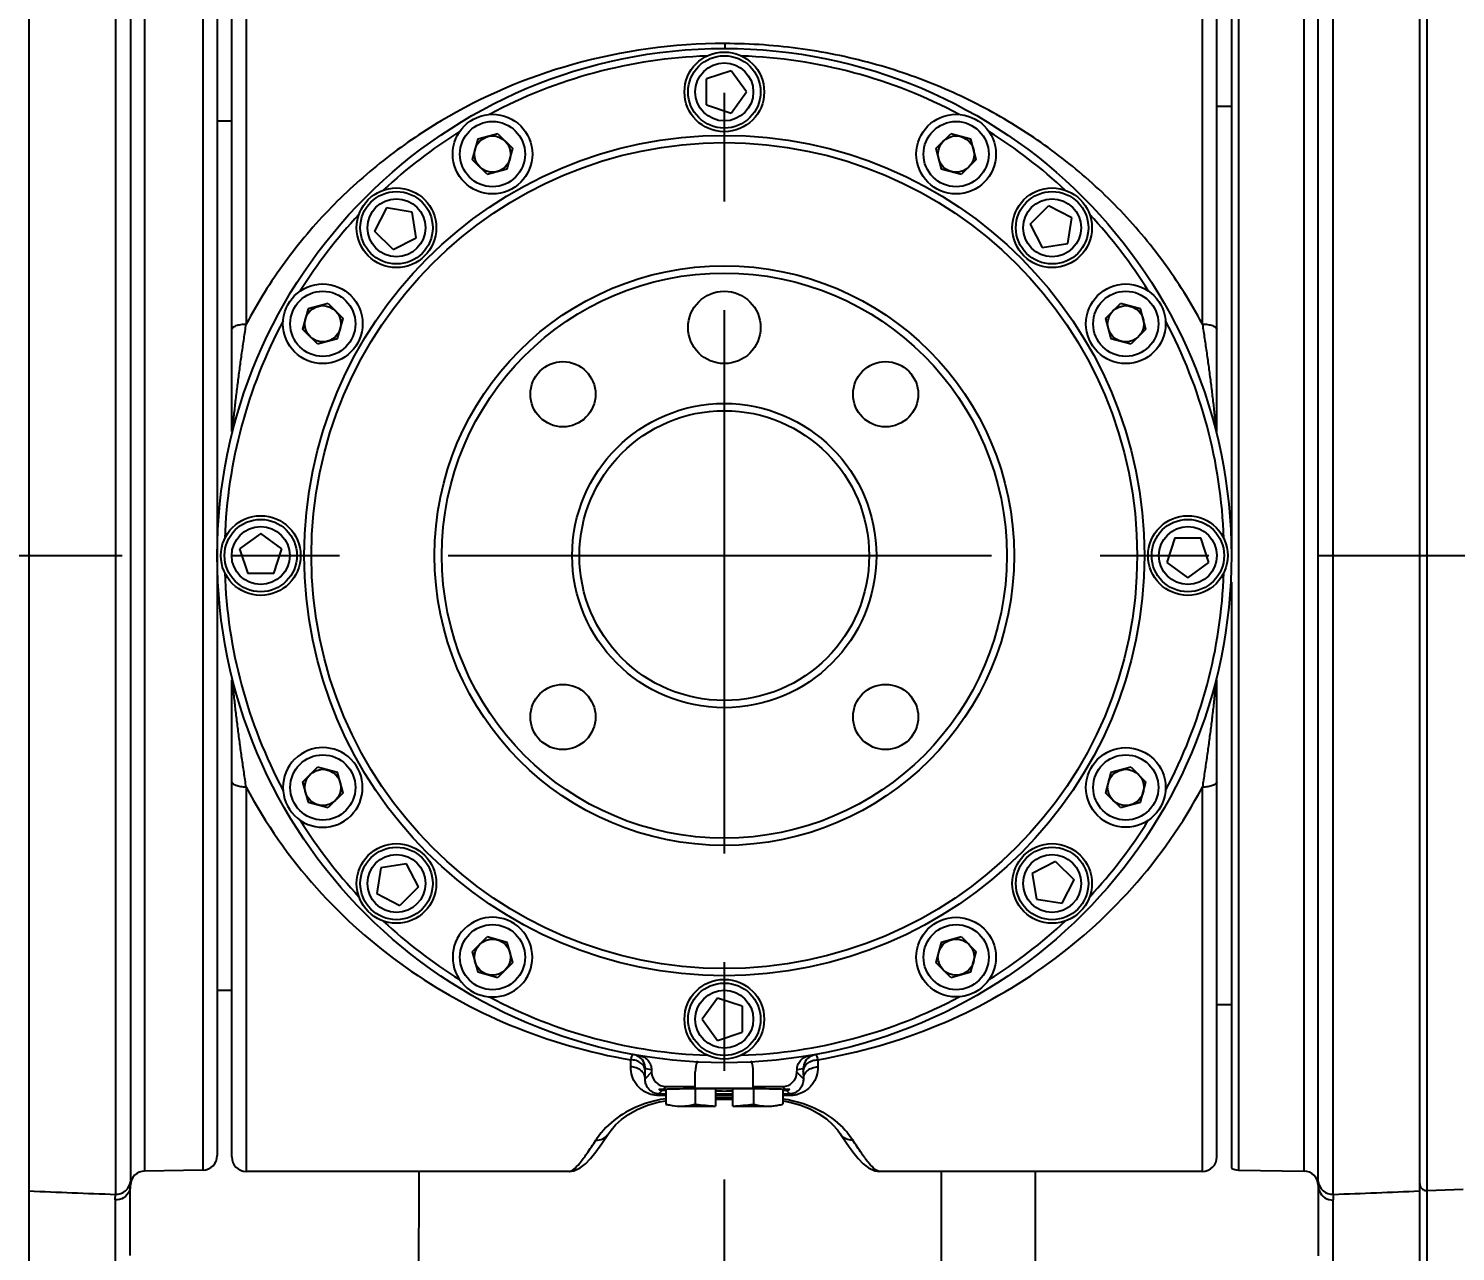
# Model space of a CAD drawing. Header units: millimetres. Extents: x 5828 to 6704, y 123 to 421.
# Drawn here: x 6461.377 to 6466.302, y 276.374 to 280.594 of the extents above; entities that cross this region are included whole.
import ezdxf

# ---------------------------------------------------------------- set-up
doc = ezdxf.new("R2010")
doc.units = ezdxf.units.MM
doc.linetypes.add('CENTER', pattern=[0.6, 0.375, -0.075, 0.075, -0.075])
for name, color, linetype in [('中心线', 7, 'Continuous'), ('外形图', 7, 'Continuous'), ('尺寸标注', 7, 'Continuous')]:
    doc.layers.add(name, color=color, linetype=linetype)
doc.styles.add('微软雅黑', font='msyh.ttc', dxfattribs={"height": 1.5})
doc.dimstyles.new('尺寸标注_1_20比例', dxfattribs={"dimtxt": 1.5, "dimasz": 1.25, "dimexe": 0.5, "dimexo": 0.4, "dimgap": 0.5, "dimtad": 1, "dimdec": 1, "dimlfac": 20, "dimdsep": 46, "dimtxsty": '微软雅黑', "dimcen": 0.09, "dimadec": 0, "dimazin": 0, "dimtp": 0.01, "dimtm": 0.01, "dimtfac": 1, "dimtdec": 1, "dimtofl": 0, "dimtmove": 0, "dimatfit": 3, "dimfxl": 1, "dimtolj": 1, "dimarcsym": 0})

# ---------------------------------------------------------------- blocks, each defined once
blk = doc.blocks.new('*D1111')
at = {"layer": 'Defpoints', "color": 0}
for p in [(6469.5568, 284.2232), (6469.5568, 273.3504), (6458.0079, 273.142)]:
    blk.add_point(p, dxfattribs=at)
at = {"layer": '尺寸标注', "color": 0, "lineweight": -2}
for p, q in [((6458.0079, 273.542), (6458.0079, 284.7232)), ((6469.5568, 273.7504), (6469.5568, 284.7232)), ((6459.2579, 284.2232), (6468.3068, 284.2232))]:
    blk.add_line(p, q, dxfattribs=at)
at = {"layer": '尺寸标注', "color": 0}
for points in [[(6459.2579, 284.4315), (6459.2579, 284.0149), (6458.0079, 284.2232)], [(6468.3068, 284.0149), (6468.3068, 284.4315), (6469.5568, 284.2232)]]:
    blk.add_solid(points, dxfattribs=at)
at = {"layer": '尺寸标注', "color": 0, "insert": (6463.7824, 285.4984), "char_height": 1.5, "attachment_point": 5, "style": '微软雅黑'}
blk.add_mtext('\\A1;\\A1;230', dxfattribs=at)
blk = doc.blocks.new('*D1112')
at = {"layer": 'Defpoints', "color": 0}
for p in [(6470.3007, 287.7393), (6457.2558, 253.3357), (6470.3007, 253.3351)]:
    blk.add_point(p, dxfattribs=at)
at = {"layer": '尺寸标注', "color": 0, "lineweight": -2}
for p, q in [((6457.2558, 253.7357), (6457.2558, 288.2393)), ((6470.3007, 253.7351), (6470.3007, 288.2393)), ((6458.5058, 287.7393), (6469.0507, 287.7393))]:
    blk.add_line(p, q, dxfattribs=at)
at = {"layer": '尺寸标注', "color": 0}
for points in [[(6458.5058, 287.9476), (6458.5058, 287.5309), (6457.2558, 287.7393)], [(6469.0507, 287.5309), (6469.0507, 287.9476), (6470.3007, 287.7393)]]:
    blk.add_solid(points, dxfattribs=at)
at = {"layer": '尺寸标注', "color": 0, "insert": (6463.8528, 289.0144), "char_height": 1.5, "attachment_point": 5, "style": '微软雅黑'}
blk.add_mtext('\\A1;\\A1;260', dxfattribs=at)

msp = doc.modelspace()

# ---------------------------------------------------------------- linework, layer by layer
at = {"layer": '中心线', "linetype": 'CENTER', "ltscale": 5}
for p, q in [((6463.7783, 282.6219), (6463.7783, 231.8724)), ((6456.8255, 278.7753), (6471.1438, 278.7753))]:
    msp.add_line(p, q, dxfattribs=at)
at = {"layer": '外形图', "color": 7, "linetype": 'Continuous'}
for p, q in [((6461.3783, 281.4651), (6461.3783, 276.0855)), ((6466.1783, 276.0855), (6466.1783, 281.4651)), ((6466.2043, 276.0887), (6466.2043, 281.4619)), ((6461.6768, 280.9794), (6461.6771, 276.5712)), ((6462.1283, 281.0003), (6462.1283, 279.5744)), ((6465.8794, 276.5712), (6465.8794, 280.9794)), ((6461.7286, 280.9262), (6461.7286, 276.6152)), ((6462.0283, 280.9205), (6462.0283, 276.7047)), ((6462.0783, 279.2035), (6462.0783, 280.9503)), ((6465.8279, 276.6152), (6465.8279, 280.9354)), ((6461.7774, 280.8821), (6461.7774, 276.6512)), ((6461.9792, 276.6547), (6461.9792, 280.879)), ((6465.4283, 279.5744), (6465.4283, 280.9003)), ((6465.5283, 280.8888), (6465.5283, 278.7753)), ((6465.5524, 280.8955), (6465.5524, 276.6551)), ((6465.7792, 276.6512), (6465.7792, 280.8994)), ((6465.4783, 279.2035), (6465.4783, 280.8503)), ((6463.8019, 280.4481), (6463.7163, 280.4203)), ((6463.7163, 280.3303), (6463.7163, 280.4203)), ((6463.8548, 280.3753), (6463.8019, 280.4481)), ((6463.8019, 280.3025), (6463.8548, 280.3753)), ((6463.7163, 280.3303), (6463.8019, 280.3025)), ((6465.5283, 280.3253), (6465.4783, 280.3253)), ((6462.0283, 280.2753), (6462.0783, 280.2753)), ((6462.997, 280.2306), (6462.9273, 280.212)), ((6462.997, 280.2306), (6463.048, 280.1796)), ((6464.5086, 280.1796), (6464.5596, 280.2306)), ((6464.6293, 280.212), (6464.5596, 280.2306)), ((6462.9273, 280.212), (6462.9086, 280.1423)), ((6463.0293, 280.1099), (6463.048, 280.1796)), ((6464.5086, 280.1796), (6464.5273, 280.1099)), ((6464.648, 280.1423), (6464.6293, 280.212)), ((6462.9596, 280.0912), (6462.9086, 280.1423)), ((6464.648, 280.1423), (6464.597, 280.0912)), ((6462.9596, 280.0912), (6463.0293, 280.1099)), ((6464.5273, 280.1099), (6464.597, 280.0912)), ((6462.6122, 279.9749), (6462.5713, 279.8947)), ((6462.7011, 279.9608), (6462.6122, 279.9749)), ((6464.834, 279.9186), (6464.8977, 279.9823)), ((6464.9779, 279.9414), (6464.8977, 279.9823)), ((6462.7151, 279.8719), (6462.7011, 279.9608)), ((6464.9638, 279.8525), (6464.9779, 279.9414)), ((6462.6349, 279.8311), (6462.5713, 279.8947)), ((6464.834, 279.9186), (6464.8749, 279.8385)), ((6462.6349, 279.8311), (6462.7151, 279.8719)), ((6464.8749, 279.8385), (6464.9638, 279.8525)), ((6462.4113, 279.645), (6462.3416, 279.6263)), ((6462.4113, 279.645), (6462.4624, 279.594)), ((6465.0942, 279.594), (6465.1452, 279.645)), ((6465.215, 279.6263), (6465.1452, 279.645)), ((6462.3416, 279.6263), (6462.3229, 279.5566)), ((6462.4437, 279.5243), (6462.4624, 279.594)), ((6465.0942, 279.594), (6465.1129, 279.5243)), ((6465.2336, 279.5566), (6465.215, 279.6263)), ((6462.374, 279.5056), (6462.3229, 279.5566)), ((6465.2336, 279.5566), (6465.1826, 279.5056)), ((6462.374, 279.5056), (6462.4437, 279.5243)), ((6465.1129, 279.5243), (6465.1826, 279.5056)), ((6462.1783, 278.8519), (6462.1055, 278.799)), ((6462.2511, 278.799), (6462.1783, 278.8519)), ((6462.1055, 278.799), (6462.1333, 278.7134)), ((6462.2233, 278.7134), (6462.2511, 278.799)), ((6465.3333, 278.8372), (6465.3055, 278.7516)), ((6465.3333, 278.8372), (6465.4233, 278.8372)), ((6465.4511, 278.7516), (6465.4233, 278.8372)), ((6465.3055, 278.7516), (6465.3783, 278.6987)), ((6465.3783, 278.6987), (6465.4511, 278.7516)), ((6462.2233, 278.7134), (6462.1333, 278.7134)), ((6465.5283, 278.6839), (6465.5283, 276.6618)), ((6462.0783, 276.7003), (6462.0783, 278.3471)), ((6465.4783, 276.7003), (6465.4783, 278.347)), ((6462.3229, 277.994), (6462.374, 278.045)), ((6462.4437, 278.0263), (6462.374, 278.045)), ((6462.4624, 277.9566), (6462.4437, 278.0263)), ((6465.1129, 278.0263), (6465.0942, 277.9566)), ((6465.1826, 278.045), (6465.1129, 278.0263)), ((6465.1826, 278.045), (6465.2336, 277.994)), ((6462.1283, 277.9762), (6462.1283, 276.6503)), ((6462.3229, 277.994), (6462.3416, 277.9243)), ((6462.4624, 277.9566), (6462.4113, 277.9056)), ((6465.1452, 277.9056), (6465.0942, 277.9566)), ((6465.215, 277.9243), (6465.2336, 277.994)), ((6465.4283, 276.6503), (6465.4283, 277.9762)), ((6462.3416, 277.9243), (6462.4113, 277.9056)), ((6465.1452, 277.9056), (6465.215, 277.9243)), ((6462.6817, 277.7121), (6462.5928, 277.6981)), ((6462.7225, 277.632), (6462.6817, 277.7121)), ((6464.9216, 277.7195), (6464.8414, 277.6787)), ((6464.9216, 277.7195), (6464.9853, 277.6559)), ((6462.5928, 277.6981), (6462.5787, 277.6092)), ((6464.8414, 277.6787), (6464.8555, 277.5898)), ((6462.7225, 277.632), (6462.6589, 277.5683)), ((6464.9444, 277.5757), (6464.9853, 277.6559)), ((6462.5787, 277.6092), (6462.6589, 277.5683)), ((6464.8555, 277.5898), (6464.9444, 277.5757)), ((6462.9086, 277.4083), (6462.9596, 277.4594)), ((6463.0293, 277.4407), (6462.9596, 277.4594)), ((6463.048, 277.371), (6463.0293, 277.4407)), ((6464.5273, 277.4407), (6464.5086, 277.371)), ((6464.597, 277.4594), (6464.5273, 277.4407)), ((6464.597, 277.4594), (6464.648, 277.4083)), ((6462.9086, 277.4083), (6462.9273, 277.3386)), ((6463.048, 277.371), (6462.997, 277.3199)), ((6464.5596, 277.3199), (6464.5086, 277.371)), ((6464.6293, 277.3386), (6464.648, 277.4083)), ((6462.9273, 277.3386), (6462.997, 277.3199)), ((6464.5596, 277.3199), (6464.6293, 277.3386)), ((6462.0283, 277.2753), (6462.0783, 277.2753)), ((6463.7546, 277.2481), (6463.7017, 277.1753)), ((6463.8402, 277.2203), (6463.7546, 277.2481)), ((6463.8402, 277.2203), (6463.8402, 277.1303)), ((6465.5283, 277.2253), (6465.4783, 277.2253)), ((6463.7017, 277.1753), (6463.7546, 277.1025)), ((6463.7546, 277.1025), (6463.8402, 277.1303)), ((6463.4554, 277.0108), (6463.4554, 277.0356)), ((6464.1011, 277.0356), (6464.1012, 277.0104)), ((6463.5053, 276.9701), (6463.5055, 276.9955)), ((6463.5274, 276.9926), (6463.5053, 276.9701)), ((6463.5059, 277.0053), (6463.5273, 277.0015)), ((6463.5273, 277.0015), (6463.5274, 276.9926)), ((6463.6783, 276.9365), (6463.6783, 276.9935)), ((6463.8783, 276.9365), (6463.8783, 276.9935)), ((6464.0291, 276.9926), (6464.0293, 277.0015)), ((6464.0513, 276.9701), (6464.0291, 276.9926)), ((6464.0293, 277.0015), (6464.0507, 277.0053)), ((6464.051, 276.9955), (6464.0513, 276.9701)), ((6463.5525, 276.9181), (6463.5646, 276.9305)), ((6463.5672, 276.9331), (6463.5774, 276.9435)), ((6463.5762, 276.9334), (6463.5762, 276.8826)), ((6463.5774, 276.9435), (6463.6783, 276.9435)), ((6463.6772, 276.9352), (6463.6772, 276.8826)), ((6463.8783, 276.9365), (6463.6783, 276.9365)), ((6463.7483, 276.9356), (6463.7483, 276.876)), ((6463.8083, 276.876), (6463.8083, 276.9356)), ((6463.8783, 276.9435), (6463.9792, 276.9435)), ((6463.8793, 276.9352), (6463.8793, 276.8826)), ((6463.9792, 276.9435), (6463.9894, 276.9331)), ((6463.9804, 276.9334), (6463.9804, 276.8826)), ((6463.9919, 276.9305), (6464.0041, 276.9181)), ((6463.5525, 276.9181), (6463.5525, 276.912)), ((6463.5525, 276.9181), (6463.5762, 276.9181)), ((6463.5762, 276.912), (6463.5525, 276.912)), ((6463.5533, 276.8902), (6463.5762, 276.8938)), ((6463.6267, 276.8753), (6463.7483, 276.8753)), ((6463.6764, 276.8823), (6463.6772, 276.8826)), ((6463.6772, 276.8826), (6463.6791, 276.8823)), ((6463.6772, 276.8826), (6463.6791, 276.8823)), ((6463.7483, 276.9181), (6463.8083, 276.9181)), ((6463.8083, 276.912), (6463.7483, 276.912)), ((6463.7483, 276.9048), (6463.8083, 276.9048)), ((6463.8083, 276.8988), (6463.7483, 276.8988)), ((6463.8083, 276.8753), (6463.9298, 276.8753)), ((6463.8775, 276.8823), (6463.8793, 276.8826)), ((6463.8775, 276.8823), (6463.8793, 276.8826)), ((6463.9804, 276.9181), (6464.0041, 276.9181)), ((6464.0041, 276.912), (6463.9804, 276.912)), ((6464.0041, 276.912), (6464.0041, 276.9181)), ((6463.377, 276.7786), (6463.377, 276.7786)), ((6464.1796, 276.7786), (6464.1796, 276.7786)), ((6461.9792, 276.6547), (6461.7774, 276.6512)), ((6463.2433, 276.6503), (6462.1283, 276.6503)), ((6462.7243, 276.2091), (6462.725, 276.6503)), ((6465.4283, 276.6503), (6464.3133, 276.6503)), ((6464.5283, 276.1907), (6464.5283, 276.6503)), ((6464.8508, 276.6503), (6464.8517, 276.2078)), ((6465.5524, 276.6551), (6465.7792, 276.6512)), ((6461.7283, 276.6029), (6461.7284, 276.6051)), ((6461.7283, 276.6015), (6461.7283, 276.6029)), ((6461.7283, 276.3605), (6461.7283, 276.6015)), ((6465.8282, 276.6051), (6465.8283, 276.6029)), ((6465.8283, 276.6029), (6465.8283, 276.6015)), ((6465.8283, 276.6014), (6465.8283, 276.3584)), ((6466.2043, 276.5839), (6466.3287, 276.5893)), ((6461.6765, 276.5517), (6461.6771, 276.5712)), ((6461.6765, 276.5518), (6461.6765, 276.3106)), ((6465.8794, 276.5712), (6465.8801, 276.5517)), ((6465.8801, 276.3084), (6465.8801, 276.5516))]:
    msp.add_line(p, q, dxfattribs=at)
for points in [[(6463.377, 276.7786), (6463.3873, 276.793), (6463.4031, 276.8108), (6463.4231, 276.8289), (6463.4478, 276.8468), (6463.4777, 276.8637), (6463.5129, 276.8785), (6463.5533, 276.8902)], [(6463.9804, 276.8938), (6463.9996, 276.8909), (6464.0392, 276.8801), (6464.0745, 276.8658), (6464.1049, 276.8492), (6464.1306, 276.8312), (6464.1517, 276.8126), (6464.1686, 276.7939), (6464.1796, 276.7786)], [(6463.2433, 276.6503), (6463.259, 276.6523), (6463.2812, 276.6624), (6463.2988, 276.6763), (6463.316, 276.6944), (6463.3348, 276.7178), (6463.3559, 276.7471), (6463.377, 276.7786)], [(6464.1796, 276.7786), (6464.2008, 276.7469), (6464.2219, 276.7176), (6464.2407, 276.6943), (6464.2579, 276.6763), (6464.2754, 276.6623), (6464.2977, 276.6523), (6464.3133, 276.6503)]]:
    msp.add_lwpolyline(points, dxfattribs=at)
for centre, radius in [((6463.7783, 278.7753), 1.75), ((6463.7783, 280.3753), 0.1375), ((6463.7783, 280.3753), 0.125), ((6463.7783, 280.3753), 0.1), ((6462.9783, 280.1609), 0.1375), ((6462.9783, 280.1609), 0.1125), ((6464.5783, 280.1609), 0.1375), ((6464.5783, 280.1609), 0.1125), ((6463.7783, 278.7753), 1.45), ((6462.9783, 280.1609), 0.0625), ((6464.5783, 280.1609), 0.0625), ((6463.7783, 278.7753), 1.425), ((6462.6469, 279.9067), 0.1375), ((6462.6469, 279.9067), 0.125), ((6464.9097, 279.9067), 0.1375), ((6464.9097, 279.9067), 0.125), ((6462.6469, 279.9067), 0.1), ((6464.9097, 279.9067), 0.1), ((6463.7783, 278.7753), 1), ((6463.7783, 278.7753), 0.975), ((6462.3926, 279.5753), 0.1375), ((6462.3926, 279.5753), 0.1125), ((6463.7783, 279.5628), 0.125), ((6465.1639, 279.5753), 0.1375), ((6465.1639, 279.5753), 0.1125), ((6462.3926, 279.5753), 0.0625), ((6465.1639, 279.5753), 0.0625), ((6463.2214, 279.3321), 0.1125), ((6464.3351, 279.3321), 0.1125), ((6463.7783, 278.7753), 0.525), ((6463.7783, 278.7753), 0.5), ((6462.1783, 278.7753), 0.1375), ((6462.1783, 278.7753), 0.125), ((6465.3783, 278.7753), 0.1375), ((6465.3783, 278.7753), 0.125), ((6462.1783, 278.7753), 0.1), ((6465.3783, 278.7753), 0.1), ((6463.2214, 278.2185), 0.1125), ((6464.3351, 278.2185), 0.1125), ((6465.1639, 277.9753), 0.1375), ((6462.3926, 277.9753), 0.1125), ((6465.1639, 277.9753), 0.1125), ((6462.3926, 277.9753), 0.0625), ((6465.1639, 277.9753), 0.0625), ((6462.6469, 277.6439), 0.1375), ((6462.6469, 277.6439), 0.125), ((6464.9097, 277.6439), 0.1375), ((6464.9097, 277.6439), 0.125), ((6462.6469, 277.6439), 0.1), ((6464.9097, 277.6439), 0.1), ((6464.5783, 277.3897), 0.1375), ((6462.9783, 277.3897), 0.1125), ((6464.5783, 277.3897), 0.1125), ((6462.9783, 277.3897), 0.0625), ((6464.5783, 277.3897), 0.0625), ((6463.7783, 277.1753), 0.1375), ((6463.7783, 277.1753), 0.125), ((6463.7783, 277.1753), 0.1)]:
    msp.add_circle(centre, radius, dxfattribs=at)
for centre, radius, start, end in [((6463.7783, 278.7753), 1.725, 91.9757, 118.0244), ((6463.7783, 278.7753), 1.725, 61.9756, 88.0246), ((6463.7783, 278.7753), 1.725, 121.9756, 133.0247), ((6463.7783, 278.7753), 1.725, 46.9758, 58.0244), ((6463.7783, 278.7753), 1.725, 136.9757, 148.0244), ((6463.7783, 278.7753), 1.725, 31.9756, 43.0247), ((6463.7783, 278.7753), 1.725, 151.9756, 178.0246), ((6463.7783, 278.7753), 1.725, 1.9757, 28.0244), ((6463.7783, 278.7753), 1.725, 181.9757, 208.0244), ((6463.7783, 278.7753), 1.725, 331.9756, 358.0246), ((6462.3926, 277.9753), 0.1375, 135, 134.7329), ((6463.7783, 278.7753), 1.725, 211.9756, 223.0247), ((6463.7783, 278.7753), 1.725, 316.9757, 328.0244), ((6463.7783, 278.7753), 1.725, 226.9758, 238.0244), ((6462.9783, 277.3897), 0.1375, 135, 134.7329), ((6463.7783, 278.7753), 1.725, 301.9756, 313.0247), ((6463.7783, 278.7753), 1.725, 241.9756, 268.0246), ((6463.7783, 278.7753), 1.725, 271.9757, 298.0244), ((6463.456, 277.0042), 0.05, 1.2037, 59.8046), ((6463.7783, 276.9935), 0.1, 157.5902, 180), ((6463.7783, 276.9935), 0.1, 0, 22.4104), ((6464.1005, 277.0042), 0.05, 120.2036, 178.7963), ((6463.6114, 277.1277), 0.2539, 282.8269, 284.8313), ((6463.9459, 277.1303), 0.2566, 254.9693, 256.4245), ((6463.9457, 277.1309), 0.2571, 256.481, 257.2016), ((6463.9297, 277.0425), 0.1672, 270.0362, 275.7772), ((6461.9783, 276.7047), 0.05, 271, 0), ((6462.1283, 276.7003), 0.05, 180, 270), ((6465.4283, 276.7003), 0.05, 270, 0), ((6461.7783, 276.6012), 0.05, 91, 177.9777), ((6465.5533, 276.7051), 0.05, 240, 269), ((6465.7783, 276.6012), 0.05, 2.0223, 89), ((6463.6662, 331.6047), 55.0695, 267.61891, 267.93009), ((6463.8904, 331.6047), 55.0695, 272.06991, 272.38109)]:
    msp.add_arc(centre, radius, start, end, dxfattribs=at)
for centre, major_axis, ratio, start_param, end_param in [((6463.5774, 276.9935), (0.0351, 0.0357), 0.999701, -3.918115, -2.365071), ((6463.9791, 276.9935), (-0.0351, 0.0357), 0.999701, -3.918115, -2.365071), ((6463.7783, 276.9317), (0.225, 0), 0.017455, -2.822763, -2.702588), ((6463.7783, 276.9317), (0.225, 0), 0.017455, 6.636317, 9.071646), ((6463.7783, 276.9317), (0.225, 0), 0.017455, -1.705583, -1.436009), ((6463.7783, 276.9317), (0.225, 0), 0.017455, -0.439005, -0.318829)]:
    msp.add_ellipse(centre, major_axis=major_axis, ratio=ratio, start_param=start_param, end_param=end_param, dxfattribs=at)
for points, knots in [([(6463.7802, 280.5422), (6463.6035, 280.5423), (6463.2602, 280.4955), (6462.8676, 280.3275), (6462.598, 280.1426), (6462.4165, 279.9792), (6462.2565, 279.79), (6462.1677, 279.6487), (6462.1283, 279.5744)], [0, 0, 0, 0, 0.264099, 0.510416, 0.630758, 0.751552, 0.87427, 1, 1, 1, 1]), ([(6463.7802, 280.5422), (6463.7802, 280.5397), (6463.7802, 280.5363), (6463.7802, 280.5322), (6463.7802, 280.5298), (6463.7801, 280.5279), (6463.7802, 280.5265), (6463.78, 280.5259), (6463.7802, 280.5253), (6463.7801, 280.5253)], [0, 0, 0, 0, 0.430176, 0.602382, 0.744473, 0.855788, 0.935718, 0.983872, 1, 1, 1, 1]), ([(6465.4283, 279.5744), (6465.3889, 279.6485), (6465.3003, 279.7896), (6465.1407, 279.9786), (6464.9596, 280.1418), (6464.7593, 280.2794), (6464.5404, 280.3912), (6464.3024, 280.4757), (6464.047, 280.5295), (6463.8701, 280.5421), (6463.7802, 280.5422)], [0, 0, 0, 0, 0.125606, 0.248208, 0.368886, 0.489104, 0.61067, 0.735637, 0.865643, 1, 1, 1, 1]), ([(6462.0783, 279.5556), (6462.0783, 279.5583), (6462.0813, 279.5626), (6462.087, 279.5663), (6462.0959, 279.5703), (6462.1099, 279.5735), (6462.1219, 279.5744), (6462.1283, 279.5744)], [0, 0, 0, 0, 0.143961, 0.243825, 0.364783, 0.660517, 1, 1, 1, 1]), ([(6462.0798, 279.1966), (6462.0799, 279.1972), (6462.0801, 279.199), (6462.0806, 279.2037), (6462.0814, 279.2112), (6462.0824, 279.2213), (6462.0839, 279.236), (6462.0859, 279.2551), (6462.0884, 279.2786), (6462.0911, 279.3025), (6462.0949, 279.3349), (6462.0999, 279.3756), (6462.1065, 279.4248), (6462.1134, 279.4743), (6462.1207, 279.5242), (6462.1256, 279.5576), (6462.1283, 279.5744)], [0, 0, 0, 0, 0.00495, 0.013715, 0.03744, 0.064594, 0.093494, 0.153893, 0.216163, 0.279464, 0.343416, 0.472576, 0.602898, 0.734183, 0.866481, 1, 1, 1, 1]), ([(6465.4283, 279.5744), (6465.431, 279.5576), (6465.4359, 279.5242), (6465.4432, 279.4743), (6465.4501, 279.4248), (6465.4566, 279.3756), (6465.4617, 279.3349), (6465.4655, 279.3025), (6465.4681, 279.2786), (6465.4707, 279.2551), (6465.4727, 279.236), (6465.4742, 279.2213), (6465.4752, 279.2112), (6465.476, 279.2037), (6465.4765, 279.199), (6465.4767, 279.1972), (6465.4768, 279.1966)], [0, 0, 0, 0, 0.133521, 0.265823, 0.397109, 0.527429, 0.656588, 0.720542, 0.783845, 0.846119, 0.906525, 0.935418, 0.962576, 0.986283, 0.995091, 1, 1, 1, 1]), ([(6465.4283, 279.5744), (6465.4347, 279.5744), (6465.4467, 279.5735), (6465.4606, 279.5703), (6465.4696, 279.5663), (6465.4753, 279.5626), (6465.4783, 279.5583), (6465.4783, 279.5556)], [0, 0, 0, 0, 0.33937, 0.635053, 0.756047, 0.855979, 1, 1, 1, 1]), ([(6462.1283, 277.9762), (6462.1256, 277.993), (6462.1207, 278.0264), (6462.1133, 278.0763), (6462.1065, 278.1258), (6462.0999, 278.175), (6462.0949, 278.2157), (6462.0911, 278.2481), (6462.0884, 278.272), (6462.0859, 278.2955), (6462.0839, 278.3146), (6462.0824, 278.3293), (6462.0814, 278.3394), (6462.0806, 278.3469), (6462.0801, 278.3516), (6462.0799, 278.3534), (6462.0798, 278.354)], [0, 0, 0, 0, 0.133521, 0.265824, 0.39711, 0.527429, 0.656589, 0.720543, 0.783847, 0.84612, 0.906526, 0.93542, 0.962577, 0.986289, 0.99508, 1, 1, 1, 1]), ([(6465.4768, 278.354), (6465.4767, 278.3534), (6465.4765, 278.3516), (6465.476, 278.3469), (6465.4752, 278.3394), (6465.4742, 278.3293), (6465.4727, 278.3146), (6465.4707, 278.2955), (6465.4681, 278.272), (6465.4655, 278.2481), (6465.4617, 278.2157), (6465.4566, 278.175), (6465.4501, 278.1258), (6465.4432, 278.0763), (6465.4359, 278.0264), (6465.431, 277.993), (6465.4283, 277.9762)], [0, 0, 0, 0, 0.004903, 0.013726, 0.037435, 0.064596, 0.093495, 0.153897, 0.216166, 0.279467, 0.343418, 0.472576, 0.602898, 0.734183, 0.866482, 1, 1, 1, 1]), ([(6462.1283, 277.9762), (6462.1219, 277.9762), (6462.1099, 277.9771), (6462.0959, 277.9803), (6462.087, 277.9843), (6462.0813, 277.988), (6462.0783, 277.9923), (6462.0783, 277.995)], [0, 0, 0, 0, 0.33937, 0.635053, 0.756047, 0.855979, 1, 1, 1, 1]), ([(6462.1283, 277.9762), (6462.1946, 277.8514), (6462.3559, 277.6207), (6462.6694, 277.3421), (6463.0393, 277.1383), (6463.3131, 277.0596), (6463.4554, 277.0356)], [0, 0, 0, 0, 0.252201, 0.496775, 0.74232, 1, 1, 1, 1]), ([(6464.1011, 277.0356), (6464.2435, 277.0597), (6464.5173, 277.1383), (6464.8871, 277.3421), (6465.2006, 277.6206), (6465.362, 277.8514), (6465.4283, 277.9762)], [0, 0, 0, 0, 0.257685, 0.503204, 0.747753, 1, 1, 1, 1]), ([(6465.4783, 277.995), (6465.4783, 277.9923), (6465.4753, 277.988), (6465.4696, 277.9843), (6465.4607, 277.9803), (6465.4467, 277.9771), (6465.4347, 277.9762), (6465.4283, 277.9762)], [0, 0, 0, 0, 0.143961, 0.243825, 0.364783, 0.660517, 1, 1, 1, 1]), ([(6463.4555, 277.0355), (6463.4563, 277.0382), (6463.4576, 277.0429), (6463.4599, 277.0487), (6463.4619, 277.0525), (6463.4641, 277.0537), (6463.4649, 277.0536)], [0, 0, 0, 0, 0.396869, 0.69315, 0.887352, 1, 1, 1, 1]), ([(6463.5055, 276.9955), (6463.5054, 277.0008), (6463.5023, 277.0118), (6463.4908, 277.025), (6463.4745, 277.0335), (6463.4619, 277.0355), (6463.4555, 277.0355)], [0, 0, 0, 0, 0.226678, 0.46799, 0.727896, 1, 1, 1, 1]), ([(6463.4856, 277.0499), (6463.4913, 277.049), (6463.5024, 277.0451), (6463.516, 277.0339), (6463.5249, 277.0188), (6463.5272, 277.0073), (6463.5273, 277.0015)], [0, 0, 0, 0, 0.250005, 0.500001, 0.749996, 1, 1, 1, 1]), ([(6464.0293, 277.0015), (6464.0294, 277.0073), (6464.0316, 277.0188), (6464.0406, 277.0339), (6464.0542, 277.0451), (6464.0653, 277.049), (6464.0709, 277.0499)], [0, 0, 0, 0, 0.250004, 0.499999, 0.749995, 1, 1, 1, 1]), ([(6464.051, 276.9955), (6464.0512, 277.0008), (6464.0543, 277.0118), (6464.0658, 277.025), (6464.0821, 277.0335), (6464.0947, 277.0355), (6464.101, 277.0355)], [0, 0, 0, 0, 0.226678, 0.46799, 0.727896, 1, 1, 1, 1]), ([(6464.0917, 277.0536), (6464.0925, 277.0537), (6464.0946, 277.0525), (6464.0966, 277.0487), (6464.099, 277.0429), (6464.1003, 277.0382), (6464.101, 277.0355)], [0, 0, 0, 0, 0.112656, 0.30684, 0.603112, 1, 1, 1, 1]), ([(6463.5525, 276.912), (6463.5432, 276.912), (6463.5261, 276.9144), (6463.4986, 276.9262), (6463.4744, 276.9476), (6463.4585, 276.9785), (6463.4552, 277.0002), (6463.4553, 277.0108)], [0, 0, 0, 0, 0.180104, 0.333153, 0.579648, 0.793282, 1, 1, 1, 1]), ([(6463.5053, 276.9701), (6463.5052, 276.9755), (6463.5021, 276.9866), (6463.4906, 277), (6463.4743, 277.0087), (6463.4617, 277.0108), (6463.4553, 277.0108)], [0, 0, 0, 0, 0.228322, 0.470213, 0.729415, 1, 1, 1, 1]), ([(6463.5525, 276.9181), (6463.5463, 276.9181), (6463.536, 276.9202), (6463.5222, 276.9284), (6463.5122, 276.9399), (6463.5062, 276.9549), (6463.5052, 276.9651), (6463.5053, 276.9701)], [0, 0, 0, 0, 0.23797, 0.387296, 0.61213, 0.807922, 1, 1, 1, 1]), ([(6463.5055, 276.9955), (6463.5055, 276.9969), (6463.5056, 276.9993), (6463.5056, 277.0021), (6463.5057, 277.0037), (6463.5057, 277.0046), (6463.5058, 277.005), (6463.5058, 277.0053), (6463.5059, 277.0053)], [0, 0, 0, 0, 0.427921, 0.74251, 0.854327, 0.934748, 0.983205, 1, 1, 1, 1]), ([(6464.1012, 277.0104), (6464.1008, 276.9998), (6464.099, 276.9837), (6464.0905, 276.9639), (6464.078, 276.9439), (6464.058, 276.9261), (6464.0348, 276.9163), (6464.0181, 276.9126), (6464.0089, 276.9118), (6464.0041, 276.912)], [0, 0, 0, 0, 0.206113, 0.311085, 0.42015, 0.666197, 0.819158, 0.906992, 1, 1, 1, 1]), ([(6464.0513, 276.9701), (6464.0514, 276.9651), (6464.0504, 276.9549), (6464.0443, 276.9399), (6464.0344, 276.9284), (6464.0206, 276.9202), (6464.0103, 276.9181), (6464.0041, 276.9181)], [0, 0, 0, 0, 0.192078, 0.38787, 0.612708, 0.762051, 1, 1, 1, 1]), ([(6464.0507, 277.0053), (6464.0507, 277.0053), (6464.0508, 277.005), (6464.0508, 277.0046), (6464.0509, 277.0037), (6464.051, 277.0021), (6464.051, 276.9993), (6464.051, 276.9969), (6464.051, 276.9955)], [0, 0, 0, 0, 0.016824, 0.065319, 0.145739, 0.257516, 0.572019, 1, 1, 1, 1]), ([(6464.0513, 276.9701), (6464.0514, 276.9755), (6464.0545, 276.9866), (6464.0659, 277), (6464.0823, 277.0087), (6464.0949, 277.0108), (6464.1012, 277.0108)], [0, 0, 0, 0, 0.228322, 0.470213, 0.729415, 1, 1, 1, 1]), ([(6463.5672, 276.9331), (6463.5652, 276.933), (6463.5618, 276.9329), (6463.5571, 276.9334), (6463.5551, 276.9334), (6463.5533, 276.9336), (6463.5533, 276.9333)], [0, 0, 0, 0, 0.432996, 0.746161, 0.935051, 1, 1, 1, 1]), ([(6463.5533, 276.9333), (6463.5533, 276.933), (6463.5546, 276.9326), (6463.5564, 276.9317), (6463.5602, 276.9309), (6463.563, 276.9306), (6463.5646, 276.9305)], [0, 0, 0, 0, 0.075935, 0.270409, 0.579815, 1, 1, 1, 1]), ([(6464.0033, 276.9333), (6464.0033, 276.9336), (6464.0015, 276.9334), (6463.9995, 276.9334), (6463.9948, 276.9329), (6463.9914, 276.933), (6463.9894, 276.9331)], [0, 0, 0, 0, 0.064932, 0.253863, 0.56703, 1, 1, 1, 1]), ([(6463.9919, 276.9305), (6463.9936, 276.9306), (6463.9964, 276.9309), (6464.0001, 276.9317), (6464.0019, 276.9326), (6464.0033, 276.933), (6464.0033, 276.9333)], [0, 0, 0, 0, 0.420098, 0.729448, 0.923957, 1, 1, 1, 1]), ([(6463.5761, 276.9009), (6463.528, 276.8942), (6463.4483, 276.868), (6463.383, 276.8169), (6463.3609, 276.7924)], [0, 0, 0, 0, 0.595384, 1, 1, 1, 1]), ([(6463.5762, 276.8826), (6463.5804, 276.8814), (6463.5969, 276.8774), (6463.614, 276.8753), (6463.6267, 276.8753)], [0, 0, 0, 0, 0.25318, 1, 1, 1, 1]), ([(6463.6267, 276.8753), (6463.637, 276.8753), (6463.6509, 276.8767), (6463.6644, 276.8794), (6463.6678, 276.8802)], [0, 0, 0, 0, 0.747686, 1, 1, 1, 1]), ([(6463.8888, 276.8802), (6463.8922, 276.8794), (6463.9057, 276.8767), (6463.9195, 276.8753), (6463.9298, 276.8753)], [0, 0, 0, 0, 0.252313, 1, 1, 1, 1]), ([(6463.9805, 276.9009), (6464.0285, 276.8942), (6464.1083, 276.868), (6464.1736, 276.8169), (6464.1957, 276.7924)], [0, 0, 0, 0, 0.595389, 1, 1, 1, 1]), ([(6463.3609, 276.7924), (6463.3583, 276.7895), (6463.349, 276.7787), (6463.3406, 276.7671), (6463.335, 276.7584)], [0, 0, 0, 0, 0.272129, 1, 1, 1, 1]), ([(6463.335, 276.7584), (6463.3432, 276.7579), (6463.3598, 276.7608), (6463.3726, 276.772), (6463.377, 276.7786)], [0, 0, 0, 0, 0.507822, 1, 1, 1, 1]), ([(6464.2216, 276.7584), (6464.2134, 276.7579), (6464.1968, 276.7608), (6464.1839, 276.772), (6464.1796, 276.7786)], [0, 0, 0, 0, 0.507822, 1, 1, 1, 1]), ([(6464.1957, 276.7924), (6464.1983, 276.7895), (6464.2076, 276.7787), (6464.216, 276.7671), (6464.2216, 276.7584)], [0, 0, 0, 0, 0.272119, 1, 1, 1, 1]), ([(6463.2433, 276.6503), (6463.2455, 276.6503), (6463.2509, 276.6521), (6463.2632, 276.6608), (6463.2815, 276.6809), (6463.3069, 276.715), (6463.325, 276.7426), (6463.335, 276.7584)], [0, 0, 0, 0, 0.047094, 0.113326, 0.313963, 0.609864, 1, 1, 1, 1]), ([(6464.3133, 276.6503), (6464.3111, 276.6503), (6464.3057, 276.6521), (6464.2933, 276.6608), (6464.275, 276.6809), (6464.2496, 276.715), (6464.2316, 276.7426), (6464.2216, 276.7584)], [0, 0, 0, 0, 0.047092, 0.113323, 0.313959, 0.609863, 1, 1, 1, 1]), ([(6461.7244, 276.5823), (6461.7206, 276.5732), (6461.7069, 276.5569), (6461.6864, 276.5514), (6461.6765, 276.5518)], [0, 0, 0, 0, 0.499301, 1, 1, 1, 1]), ([(6461.6771, 276.5712), (6461.6893, 276.5708), (6461.7148, 276.5793), (6461.7272, 276.6032), (6461.7286, 276.6152)], [0, 0, 0, 0, 0.500777, 1, 1, 1, 1]), ([(6461.7284, 276.6051), (6461.7284, 276.6058), (6461.7286, 276.6091), (6461.7286, 276.6125), (6461.7286, 276.6152)], [0, 0, 0, 0, 0.204623, 1, 1, 1, 1]), ([(6465.8279, 276.6152), (6465.8279, 276.6142), (6465.828, 276.6108), (6465.8281, 276.6075), (6465.8282, 276.6051)], [0, 0, 0, 0, 0.295441, 1, 1, 1, 1]), ([(6465.8279, 276.6152), (6465.8294, 276.6032), (6465.8418, 276.5794), (6465.8673, 276.5708), (6465.8794, 276.5712)], [0, 0, 0, 0, 0.499094, 1, 1, 1, 1]), ([(6465.8321, 276.5823), (6465.8359, 276.5731), (6465.8495, 276.5567), (6465.8701, 276.5512), (6465.8801, 276.5516)], [0, 0, 0, 0, 0.499292, 1, 1, 1, 1]), ([(6466.1783, 276.6088), (6466.1783, 276.6046), (6466.1805, 276.5959), (6466.1868, 276.5896), (6466.1905, 276.5874)], [0, 0, 0, 0, 0.499497, 1, 1, 1, 1])]:
    msp.add_open_spline(points, degree=3, knots=knots, dxfattribs=at)
for points in [[(6463.4812, 277.0474), (6463.4762, 277.0504), (6463.4706, 277.0524), (6463.4648, 277.0534)], [(6464.0754, 277.0474), (6464.0804, 277.0504), (6464.086, 277.0524), (6464.0917, 277.0534)], [(6463.6791, 276.8823), (6463.7021, 276.8793), (6463.7252, 276.877), (6463.7483, 276.876)], [(6463.8083, 276.876), (6463.8314, 276.877), (6463.8545, 276.8793), (6463.8775, 276.8823)], [(6463.9466, 276.8761), (6463.9522, 276.8767), (6463.9578, 276.8776), (6463.9634, 276.8786)], [(6463.9634, 276.8786), (6463.9691, 276.8797), (6463.9748, 276.8811), (6463.9804, 276.8826)], [(6461.7283, 276.6015), (6461.7283, 276.595), (6461.7269, 276.5883), (6461.7244, 276.5823)], [(6465.8283, 276.6014), (6465.8283, 276.5949), (6465.8296, 276.5883), (6465.8321, 276.5823)], [(6466.1905, 276.5874), (6466.1946, 276.585), (6466.1996, 276.5837), (6466.2043, 276.5839)]]:
    msp.add_open_spline(points, degree=3, dxfattribs=at)

# ---------------------------------------------------------------- dimensions: what is measured, and where the dimension line sits
at = {"layer": '尺寸标注'}
dim = msp.add_linear_dim(base=(6470.3007, 287.7393), p1=(6457.2558, 253.3357), p2=(6470.3007, 253.3351), text='\\A1;260', dimstyle='尺寸标注_1_20比例', override={"dimtxsty": '微软雅黑'}, dxfattribs=at)
dim.commit()
dim.dimension.update_dxf_attribs({"geometry": '*D1112', "text_midpoint": (6463.8528, 287.7393), "dimtype": 160})
dim = msp.add_linear_dim(base=(6469.5568, 284.2232), p1=(6458.0079, 273.142), p2=(6469.5568, 273.3504), text='\\A1;230', dimstyle='尺寸标注_1_20比例', override={"dimtxsty": '微软雅黑'}, dxfattribs=at)
dim.commit()
dim.dimension.update_dxf_attribs({"geometry": '*D1111', "text_midpoint": (6463.7824, 285.4984)})

doc.saveas('drawing.dxf')
